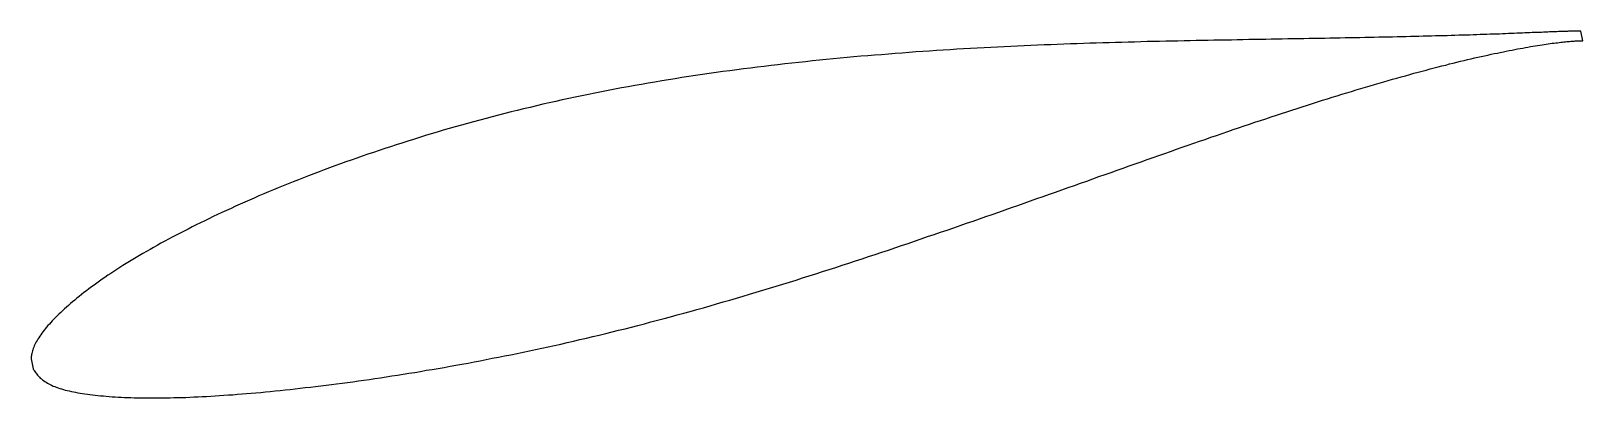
# Model space of a CAD drawing. Header units: metres. Extents: x -41 to 81, y -11 to 18.
import ezdxf

# ---------------------------------------------------------------- set-up
doc = ezdxf.new("R2010")
doc.units = ezdxf.units.M

msp = doc.modelspace()

# ---------------------------------------------------------------- linework, layer by layer
msp.add_lwpolyline([(80.93, 17.66), (80.93, 17.66), (80.92, 17.66), (80.91, 17.66), (80.89, 17.66), (80.87, 17.66), (80.84, 17.66), (80.81, 17.66), (80.77, 17.66), (80.73, 17.66), (80.69, 17.66), (80.63, 17.66), (80.58, 17.66), (80.52, 17.66), (80.45, 17.66), (80.38, 17.66), (80.31, 17.66), (80.23, 17.65), (80.15, 17.65), (80.06, 17.65), (79.97, 17.65), (79.87, 17.64), (79.77, 17.64), (79.66, 17.64), (79.55, 17.63), (79.43, 17.63), (79.31, 17.62), (79.18, 17.62), (79.05, 17.61), (78.92, 17.61), (78.78, 17.6), (78.63, 17.6), (78.48, 17.59), (78.33, 17.58), (78.17, 17.58), (78.01, 17.57), (77.84, 17.56), (77.67, 17.56), (77.49, 17.55), (77.31, 17.54), (77.12, 17.54), (76.93, 17.53), (76.74, 17.52), (76.54, 17.51), (76.34, 17.5), (76.13, 17.5), (75.92, 17.49), (75.7, 17.48), (75.48, 17.47), (75.25, 17.46), (75.02, 17.45), (74.79, 17.44), (74.55, 17.43), (74.31, 17.43), (74.06, 17.42), (73.81, 17.41), (73.55, 17.4), (73.29, 17.39), (73.02, 17.38), (72.76, 17.37), (72.48, 17.36), (72.21, 17.35), (71.92, 17.35), (71.64, 17.34), (71.35, 17.33), (71.05, 17.32), (70.76, 17.31), (70.45, 17.3), (70.15, 17.29), (69.84, 17.28), (69.52, 17.28), (69.21, 17.27), (68.88, 17.26), (68.56, 17.25), (68.23, 17.24), (67.89, 17.23), (67.56, 17.23), (67.22, 17.22), (66.87, 17.21), (66.52, 17.2), (66.17, 17.19), (65.81, 17.19), (65.45, 17.18), (65.09, 17.17), (64.72, 17.16), (64.35, 17.16), (63.98, 17.15), (63.6, 17.14), (63.22, 17.13), (62.83, 17.13), (62.44, 17.12), (62.05, 17.11), (61.65, 17.1), (61.26, 17.1), (60.85, 17.09), (60.45, 17.08), (60.04, 17.08), (59.63, 17.07), (59.21, 17.06), (58.79, 17.05), (58.37, 17.05), (57.95, 17.04), (57.52, 17.03), (57.09, 17.02), (56.66, 17.02), (56.22, 17.01), (55.78, 17), (55.34, 16.99), (54.89, 16.99), (54.44, 16.98), (53.99, 16.97), (53.54, 16.96), (53.08, 16.96), (52.62, 16.95), (52.16, 16.94), (51.7, 16.93), (51.23, 16.92), (50.76, 16.91), (50.29, 16.9), (49.82, 16.89), (49.34, 16.88), (48.86, 16.87), (48.38, 16.86), (47.9, 16.85), (47.41, 16.84), (46.92, 16.83), (46.43, 16.81), (45.94, 16.8), (45.45, 16.79), (44.95, 16.77), (44.45, 16.76), (43.95, 16.75), (43.45, 16.73), (42.94, 16.72), (42.44, 16.7), (41.93, 16.68), (41.42, 16.67), (40.91, 16.65), (40.4, 16.63), (39.88, 16.61), (39.37, 16.59), (38.85, 16.57), (38.33, 16.55), (37.81, 16.53), (37.29, 16.5), (36.77, 16.48), (36.24, 16.46), (35.72, 16.43), (35.19, 16.4), (34.66, 16.38), (34.14, 16.35), (33.61, 16.32), (33.08, 16.29), (32.54, 16.26), (32.01, 16.23), (31.48, 16.2), (30.94, 16.16), (30.41, 16.13), (29.87, 16.09), (29.34, 16.06), (28.8, 16.02), (28.26, 15.98), (27.72, 15.94), (27.18, 15.9), (26.64, 15.86), (26.1, 15.81), (25.56, 15.77), (25.02, 15.72), (24.48, 15.68), (23.94, 15.63), (23.4, 15.58), (22.86, 15.53), (22.32, 15.48), (21.77, 15.43), (21.23, 15.37), (20.69, 15.32), (20.15, 15.26), (19.61, 15.2), (19.07, 15.14), (18.52, 15.08), (17.98, 15.02), (17.44, 14.96), (16.9, 14.89), (16.36, 14.83), (15.82, 14.76), (15.28, 14.69), (14.75, 14.62), (14.21, 14.55), (13.67, 14.48), (13.13, 14.4), (12.6, 14.33), (12.06, 14.25), (11.53, 14.17), (10.99, 14.09), (10.46, 14.01), (9.93, 13.92), (9.4, 13.84), (8.87, 13.75), (8.34, 13.66), (7.81, 13.57), (7.29, 13.48), (6.76, 13.39), (6.24, 13.29), (5.71, 13.2), (5.19, 13.1), (4.67, 13), (4.15, 12.9), (3.64, 12.79), (3.12, 12.69), (2.61, 12.58), (2.09, 12.48), (1.58, 12.37), (1.07, 12.26), (0.56, 12.14), (0.06, 12.03), (-0.45, 11.92), (-0.95, 11.8), (-1.45, 11.68), (-1.95, 11.56), (-2.45, 11.44), (-2.94, 11.32), (-3.43, 11.19), (-3.93, 11.07), (-4.42, 10.94), (-4.9, 10.81), (-5.39, 10.68), (-5.87, 10.55), (-6.35, 10.42), (-6.83, 10.28), (-7.31, 10.15), (-7.78, 10.01), (-8.25, 9.88), (-8.72, 9.74), (-9.19, 9.6), (-9.65, 9.46), (-10.12, 9.31), (-10.58, 9.17), (-11.03, 9.03), (-11.49, 8.88), (-11.94, 8.74), (-12.39, 8.59), (-12.84, 8.45), (-13.28, 8.3), (-13.72, 8.15), (-14.16, 8), (-14.6, 7.85), (-15.03, 7.7), (-15.46, 7.55), (-15.89, 7.4), (-16.32, 7.24), (-16.74, 7.09), (-17.16, 6.94), (-17.58, 6.78), (-17.99, 6.63), (-18.4, 6.47), (-18.81, 6.31), (-19.21, 6.16), (-19.61, 6), (-20.01, 5.84), (-20.41, 5.68), (-20.8, 5.53), (-21.19, 5.37), (-21.57, 5.21), (-21.96, 5.05), (-22.33, 4.89), (-22.71, 4.73), (-23.08, 4.57), (-23.45, 4.4), (-23.82, 4.24), (-24.18, 4.08), (-24.54, 3.92), (-24.89, 3.76), (-25.25, 3.6), (-25.6, 3.44), (-25.94, 3.27), (-26.28, 3.11), (-26.62, 2.95), (-26.95, 2.79), (-27.28, 2.63), (-27.61, 2.47), (-27.93, 2.3), (-28.25, 2.14), (-28.57, 1.98), (-28.88, 1.82), (-29.19, 1.66), (-29.5, 1.5), (-29.8, 1.34), (-30.09, 1.18), (-30.39, 1.02), (-30.68, 0.86), (-30.96, 0.7), (-31.24, 0.54), (-31.52, 0.38), (-31.8, 0.22), (-32.07, 0.06), (-32.33, -0.1), (-32.59, -0.25), (-32.85, -0.41), (-33.11, -0.57), (-33.36, -0.72), (-33.6, -0.88), (-33.84, -1.03), (-34.08, -1.19), (-34.31, -1.34), (-34.54, -1.49), (-34.77, -1.65), (-34.99, -1.8), (-35.21, -1.95), (-35.42, -2.1), (-35.63, -2.25), (-35.83, -2.4), (-36.03, -2.55), (-36.23, -2.7), (-36.42, -2.85), (-36.61, -2.99), (-36.79, -3.14), (-36.97, -3.28), (-37.14, -3.43), (-37.31, -3.57), (-37.48, -3.71), (-37.64, -3.85), (-37.8, -3.99), (-37.95, -4.13), (-38.1, -4.27), (-38.24, -4.4), (-38.38, -4.53), (-38.52, -4.67), (-38.65, -4.8), (-38.78, -4.93), (-38.9, -5.06), (-39.02, -5.18), (-39.13, -5.31), (-39.24, -5.43), (-39.35, -5.55), (-39.45, -5.68), (-39.55, -5.8), (-39.64, -5.91), (-39.73, -6.03), (-39.81, -6.15), (-39.89, -6.26), (-39.96, -6.38), (-40.03, -6.49), (-40.1, -6.6), (-40.16, -6.71), (-40.21, -6.82), (-40.27, -6.92), (-40.31, -7.03), (-40.36, -7.13), (-40.4, -7.23), (-40.43, -7.33), (-40.46, -7.42), (-40.49, -7.52), (-40.51, -7.61), (-40.53, -7.69), (-40.54, -7.77), (-40.55, -7.85), (-40.56, -7.91), (-40.56, -7.97), (-40.57, -8.01), (-40.57, -8.04), (-40.4, -8.82), (-40.4, -8.82), (-40.39, -8.84), (-40.37, -8.87), (-40.34, -8.91), (-40.31, -8.96), (-40.27, -9.03), (-40.22, -9.1), (-40.17, -9.17), (-40.11, -9.25), (-40.05, -9.32), (-39.99, -9.4), (-39.91, -9.47), (-39.84, -9.55), (-39.76, -9.62), (-39.67, -9.68), (-39.58, -9.75), (-39.49, -9.82), (-39.39, -9.88), (-39.29, -9.94), (-39.18, -10), (-39.07, -10.06), (-38.96, -10.11), (-38.84, -10.17), (-38.71, -10.22), (-38.59, -10.27), (-38.45, -10.32), (-38.32, -10.36), (-38.18, -10.4), (-38.03, -10.45), (-37.88, -10.49), (-37.73, -10.53), (-37.57, -10.56), (-37.4, -10.6), (-37.24, -10.63), (-37.07, -10.66), (-36.89, -10.7), (-36.71, -10.73), (-36.53, -10.76), (-36.34, -10.78), (-36.14, -10.81), (-35.95, -10.84), (-35.75, -10.86), (-35.54, -10.89), (-35.33, -10.91), (-35.11, -10.93), (-34.9, -10.95), (-34.67, -10.97), (-34.45, -10.99), (-34.21, -11.01), (-33.98, -11.02), (-33.74, -11.04), (-33.5, -11.05), (-33.25, -11.06), (-33, -11.07), (-32.74, -11.08), (-32.48, -11.09), (-32.22, -11.1), (-31.95, -11.1), (-31.68, -11.1), (-31.4, -11.11), (-31.12, -11.11), (-30.84, -11.11), (-30.55, -11.11), (-30.26, -11.1), (-29.97, -11.1), (-29.67, -11.09), (-29.37, -11.08), (-29.06, -11.08), (-28.75, -11.07), (-28.44, -11.06), (-28.12, -11.04), (-27.8, -11.03), (-27.47, -11.01), (-27.15, -11), (-26.81, -10.98), (-26.48, -10.96), (-26.14, -10.94), (-25.8, -10.92), (-25.45, -10.9), (-25.1, -10.87), (-24.75, -10.85), (-24.39, -10.82), (-24.03, -10.79), (-23.67, -10.76), (-23.31, -10.73), (-22.94, -10.7), (-22.56, -10.67), (-22.19, -10.63), (-21.81, -10.59), (-21.43, -10.56), (-21.04, -10.52), (-20.65, -10.48), (-20.26, -10.44), (-19.87, -10.39), (-19.47, -10.35), (-19.07, -10.3), (-18.67, -10.26), (-18.26, -10.21), (-17.85, -10.16), (-17.44, -10.11), (-17.02, -10.06), (-16.61, -10), (-16.19, -9.95), (-15.76, -9.89), (-15.34, -9.83), (-14.91, -9.77), (-14.48, -9.71), (-14.04, -9.65), (-13.61, -9.59), (-13.17, -9.52), (-12.73, -9.45), (-12.29, -9.38), (-11.84, -9.31), (-11.39, -9.24), (-10.94, -9.17), (-10.49, -9.1), (-10.03, -9.02), (-9.58, -8.94), (-9.12, -8.87), (-8.65, -8.79), (-8.19, -8.71), (-7.72, -8.62), (-7.26, -8.54), (-6.79, -8.45), (-6.31, -8.37), (-5.84, -8.28), (-5.37, -8.19), (-4.89, -8.1), (-4.41, -8), (-3.93, -7.91), (-3.45, -7.81), (-2.96, -7.72), (-2.47, -7.62), (-1.99, -7.52), (-1.5, -7.41), (-1.01, -7.31), (-0.52, -7.2), (-0.02, -7.1), (0.47, -6.99), (0.97, -6.88), (1.47, -6.76), (1.96, -6.65), (2.46, -6.53), (2.97, -6.42), (3.47, -6.3), (3.97, -6.18), (4.48, -6.06), (4.98, -5.93), (5.49, -5.8), (6, -5.68), (6.5, -5.55), (7.01, -5.42), (7.52, -5.29), (8.03, -5.15), (8.54, -5.02), (9.06, -4.88), (9.57, -4.74), (10.08, -4.6), (10.6, -4.46), (11.11, -4.32), (11.63, -4.17), (12.14, -4.03), (12.66, -3.88), (13.18, -3.73), (13.69, -3.58), (14.21, -3.43), (14.73, -3.28), (15.25, -3.13), (15.76, -2.97), (16.28, -2.82), (16.8, -2.66), (17.32, -2.5), (17.84, -2.34), (18.36, -2.18), (18.88, -2.02), (19.4, -1.86), (19.91, -1.7), (20.43, -1.53), (20.95, -1.37), (21.47, -1.2), (21.99, -1.03), (22.51, -0.87), (23.03, -0.7), (23.54, -0.53), (24.06, -0.36), (24.58, -0.19), (25.09, -0.02), (25.61, 0.15), (26.13, 0.32), (26.64, 0.49), (27.16, 0.67), (27.67, 0.84), (28.18, 1.01), (28.7, 1.19), (29.21, 1.36), (29.72, 1.54), (30.23, 1.71), (30.74, 1.89), (31.25, 2.06), (31.76, 2.24), (32.27, 2.41), (32.77, 2.59), (33.28, 2.76), (33.79, 2.94), (34.29, 3.12), (34.79, 3.29), (35.29, 3.47), (35.79, 3.64), (36.29, 3.82), (36.79, 3.99), (37.29, 4.17), (37.78, 4.34), (38.28, 4.52), (38.77, 4.69), (39.26, 4.87), (39.75, 5.04), (40.24, 5.22), (40.73, 5.39), (41.22, 5.56), (41.7, 5.73), (42.19, 5.9), (42.67, 6.08), (43.15, 6.25), (43.63, 6.42), (44.1, 6.58), (44.58, 6.75), (45.05, 6.92), (45.52, 7.09), (45.99, 7.25), (46.46, 7.42), (46.92, 7.58), (47.39, 7.75), (47.85, 7.91), (48.31, 8.07), (48.77, 8.23), (49.23, 8.39), (49.68, 8.55), (50.13, 8.71), (50.58, 8.86), (51.03, 9.02), (51.48, 9.17), (51.92, 9.33), (52.36, 9.48), (52.8, 9.63), (53.24, 9.78), (53.67, 9.93), (54.1, 10.07), (54.53, 10.22), (54.96, 10.36), (55.38, 10.51), (55.81, 10.65), (56.22, 10.79), (56.64, 10.93), (57.06, 11.06), (57.47, 11.2), (57.88, 11.33), (58.28, 11.47), (58.69, 11.6), (59.09, 11.73), (59.49, 11.85), (59.88, 11.98), (60.28, 12.11), (60.67, 12.23), (61.06, 12.35), (61.44, 12.47), (61.82, 12.59), (62.2, 12.71), (62.58, 12.82), (62.95, 12.93), (63.32, 13.05), (63.68, 13.16), (64.05, 13.26), (64.41, 13.37), (64.76, 13.48), (65.12, 13.58), (65.47, 13.68), (65.82, 13.78), (66.16, 13.88), (66.5, 13.98), (66.84, 14.07), (67.17, 14.16), (67.51, 14.26), (67.83, 14.35), (68.16, 14.43), (68.48, 14.52), (68.8, 14.6), (69.11, 14.69), (69.42, 14.77), (69.73, 14.85), (70.03, 14.93), (70.33, 15), (70.63, 15.08), (70.92, 15.15), (71.21, 15.22), (71.49, 15.29), (71.77, 15.36), (72.05, 15.42), (72.32, 15.49), (72.59, 15.55), (72.86, 15.61), (73.12, 15.67), (73.38, 15.73), (73.63, 15.78), (73.89, 15.84), (74.13, 15.89), (74.38, 15.94), (74.61, 15.99), (74.85, 16.04), (75.08, 16.08), (75.31, 16.13), (75.53, 16.17), (75.75, 16.22), (75.96, 16.26), (76.17, 16.29), (76.38, 16.33), (76.58, 16.37), (76.78, 16.4), (76.97, 16.44), (77.16, 16.47), (77.35, 16.5), (77.53, 16.53), (77.7, 16.56), (77.88, 16.58), (78.05, 16.61), (78.21, 16.63), (78.37, 16.66), (78.52, 16.68), (78.67, 16.7), (78.82, 16.72), (78.96, 16.74), (79.1, 16.75), (79.23, 16.77), (79.36, 16.78), (79.49, 16.8), (79.6, 16.81), (79.72, 16.82), (79.83, 16.83), (79.94, 16.84), (80.04, 16.85), (80.13, 16.86), (80.23, 16.87), (80.31, 16.88), (80.4, 16.88), (80.48, 16.89), (80.55, 16.89), (80.62, 16.89), (80.68, 16.9), (80.74, 16.9), (80.8, 16.9), (80.85, 16.9), (80.89, 16.9), (80.94, 16.9), (80.97, 16.9), (81, 16.9), (81.03, 16.9), (81.05, 16.9), (81.07, 16.9), (81.08, 16.9), (81.09, 16.9), (81.09, 16.9), (80.93, 17.66)], close=True)

doc.saveas('drawing.dxf')
